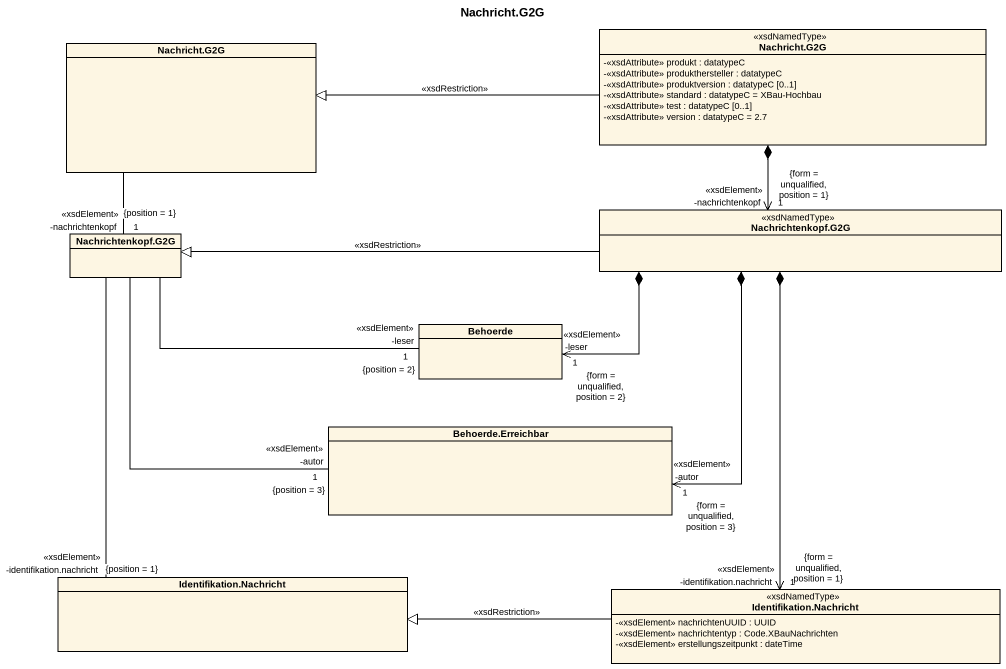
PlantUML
@startuml
title Nachricht.G2G
hide circle
hide empty members
skinparam classAttributeIconSize 0
class "Nachricht.G2G" as Nachricht_G2G <<xsdNamedType>> {
  -<<xsdAttribute>> produkt : datatypeC
  -<<xsdAttribute>> produkthersteller : datatypeC
  -<<xsdAttribute>> produktversion : datatypeC [0..1]
  -<<xsdAttribute>> standard : datatypeC = XBau-Hochbau
  -<<xsdAttribute>> test : datatypeC [0..1]
  -<<xsdAttribute>> version : datatypeC = 2.7
}
class "Nachricht.G2G" as Nachricht_G2G_2
class "Nachrichtenkopf.G2G" as Nachrichtenkopf_G2G <<xsdNamedType>>
class "Nachrichtenkopf.G2G" as Nachrichtenkopf_G2G_2
class Behoerde
class "Behoerde.Erreichbar" as Behoerde_Erreichbar
class "Identifikation.Nachricht" as Identifikation_Nachricht
class "Identifikation.Nachricht" as Identifikation_Nachricht_2 <<xsdNamedType>> {
  -<<xsdElement>> nachrichtenUUID : UUID
  -<<xsdElement>> nachrichtentyp : Code.XBauNachrichten
  -<<xsdElement>> erstellungszeitpunkt : dateTime
}
Nachricht_G2G -left-|> Nachricht_G2G_2 : <<xsdRestriction>>
Nachricht_G2G *--> "-nachrichtenkopf\n<<xsdElement>>\n1\n{form = unqualified, position = 1}" Nachrichtenkopf_G2G
Nachrichtenkopf_G2G -left-|> Nachrichtenkopf_G2G_2 : <<xsdRestriction>>
Nachrichtenkopf_G2G *-left-> "-leser\n<<xsdElement>>\n1\n{form = unqualified, position = 2}" Behoerde
Nachrichtenkopf_G2G *--> "-autor\n<<xsdElement>>\n1\n{form = unqualified, position = 3}" Behoerde_Erreichbar
Nachrichtenkopf_G2G *--> "-identifikation.nachricht\n<<xsdElement>>\n1\n{form = unqualified, position = 1}" Identifikation_Nachricht_2
Nachrichtenkopf_G2G_2 "-nachrichtenkopf\n<<xsdElement>>\n1\n{position = 1}" -up- Nachricht_G2G_2
Nachrichtenkopf_G2G_2 -right- "-leser\n<<xsdElement>>\n1\n{position = 2}" Behoerde
Nachrichtenkopf_G2G_2 -right- "-autor\n<<xsdElement>>\n1\n{position = 3}" Behoerde_Erreichbar
Nachrichtenkopf_G2G_2 -- "-identifikation.nachricht\n<<xsdElement>>\n{position = 1}" Identifikation_Nachricht
Identifikation_Nachricht_2 -left-|> Identifikation_Nachricht : <<xsdRestriction>>
@enduml
